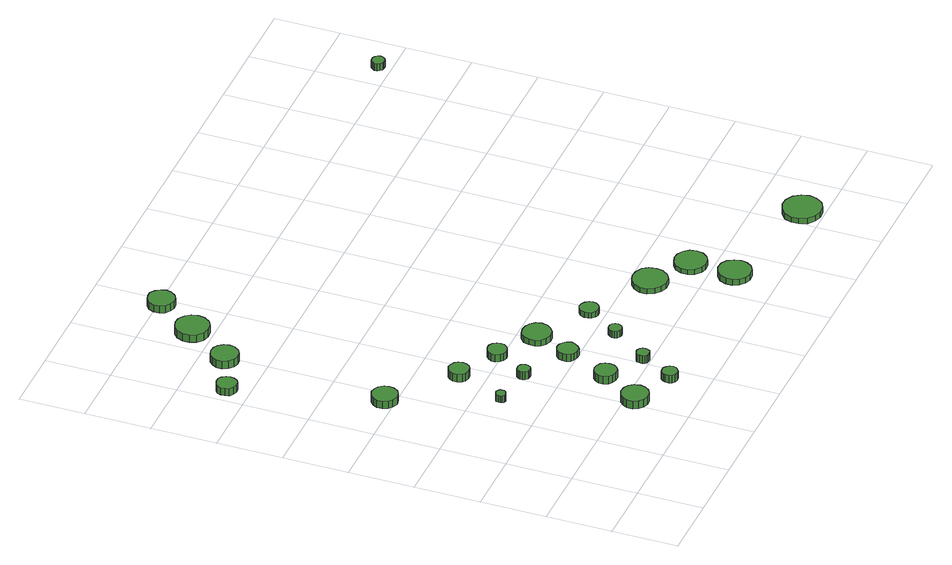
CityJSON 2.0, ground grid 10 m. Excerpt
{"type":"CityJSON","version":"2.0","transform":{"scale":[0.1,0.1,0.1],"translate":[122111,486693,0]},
"CityObjects":{
"tree1":{"type":"SolitaryVegetationObject","attributes":{"function":"something"},"geometry":[{"type":"MultiSurface","lod":"1","boundaries":[[[0,1,2,3,4,5,6,7,8,9,10,11,12,13,14]],[[15,16,17,18,19,20,21,22,23,24,25,26,27,28,29]],[[0,29,28,1]],[[1,28,27,2]],[[2,27,26,3]],[[3,26,25,4]],[[4,25,24,5]],[[5,24,23,6]],[[6,23,22,7]],[[7,22,21,8]],[[8,21,20,9]],[[9,20,19,10]],[[10,19,18,11]],[[11,18,17,12]],[[12,17,16,13]],[[13,16,15,14]],[[14,15,29,0]]]}]},
"tree2":{"type":"SolitaryVegetationObject","attributes":{"function":"something"},"geometry":[{"type":"MultiSurface","lod":"1","boundaries":[[[30,31,32,33,34,35,36,37,38,39,40,41,42,43,44]],[[45,46,47,48,49,50,51,52,53,54,55,56,57,58,59]],[[30,59,58,31]],[[31,58,57,32]],[[32,57,56,33]],[[33,56,55,34]],[[34,55,54,35]],[[35,54,53,36]],[[36,53,52,37]],[[37,52,51,38]],[[38,51,50,39]],[[39,50,49,40]],[[40,49,48,41]],[[41,48,47,42]],[[42,47,46,43]],[[43,46,45,44]],[[44,45,59,30]]]}]},
"tree3":{"type":"SolitaryVegetationObject","attributes":{"function":"something"},"geometry":[{"type":"MultiSurface","lod":"1","boundaries":[[[60,61,62,63,64,65,66,67,68,69,70,71,72,73,74]],[[75,76,77,78,79,80,81,82,83,84,85,86,87,88,89]],[[60,89,88,61]],[[61,88,87,62]],[[62,87,86,63]],[[63,86,85,64]],[[64,85,84,65]],[[65,84,83,66]],[[66,83,82,67]],[[67,82,81,68]],[[68,81,80,69]],[[69,80,79,70]],[[70,79,78,71]],[[71,78,77,72]],[[72,77,76,73]],[[73,76,75,74]],[[74,75,89,60]]]}]},
"tree4":{"type":"SolitaryVegetationObject","attributes":{"function":"something"},"geometry":[{"type":"MultiSurface","lod":"1","boundaries":[[[90,91,92,93,94,95,96,97,98,99,100,101,102,103,104]],[[105,106,107,108,109,110,111,112,113,114,115,116,117,118,119]],[[90,119,118,91]],[[91,118,117,92]],[[92,117,116,93]],[[93,116,115,94]],[[94,115,114,95]],[[95,114,113,96]],[[96,113,112,97]],[[97,112,111,98]],[[98,111,110,99]],[[99,110,109,100]],[[100,109,108,101]],[[101,108,107,102]],[[102,107,106,103]],[[103,106,105,104]],[[104,105,119,90]]]}]},
"tree5":{"type":"SolitaryVegetationObject","attributes":{"function":"something"},"geometry":[{"type":"MultiSurface","lod":"1","boundaries":[[[120,121,122,123,124,125,126,127,128,129,130,131,132,133,134]],[[135,136,137,138,139,140,141,142,143,144,145,146,147,148,149]],[[120,149,148,121]],[[121,148,147,122]],[[122,147,146,123]],[[123,146,145,124]],[[124,145,144,125]],[[125,144,143,126]],[[126,143,142,127]],[[127,142,141,128]],[[128,141,140,129]],[[129,140,139,130]],[[130,139,138,131]],[[131,138,137,132]],[[132,137,136,133]],[[133,136,135,134]],[[134,135,149,120]]]}]},
"tree6":{"type":"SolitaryVegetationObject","attributes":{"function":"something"},"geometry":[{"type":"MultiSurface","lod":"1","boundaries":[[[150,151,152,153,154,155,156,157,158,159,160,161,162,163,164]],[[165,166,167,168,169,170,171,172,173,174,175,176,177,178,179]],[[150,179,178,151]],[[151,178,177,152]],[[152,177,176,153]],[[153,176,175,154]],[[154,175,174,155]],[[155,174,173,156]],[[156,173,172,157]],[[157,172,171,158]],[[158,171,170,159]],[[159,170,169,160]],[[160,169,168,161]],[[161,168,167,162]],[[162,167,166,163]],[[163,166,165,164]],[[164,165,179,150]]]}]},
"tree7":{"type":"SolitaryVegetationObject","attributes":{"function":"something"},"geometry":[{"type":"MultiSurface","lod":"1","boundaries":[[[180,181,182,183,184,185,186,187,188,189,190,191,192,193,194]],[[195,196,197,198,199,200,201,202,203,204,205,206,207,208,209]],[[180,209,208,181]],[[181,208,207,182]],[[182,207,206,183]],[[183,206,205,184]],[[184,205,204,185]],[[185,204,203,186]],[[186,203,202,187]],[[187,202,201,188]],[[188,201,200,189]],[[189,200,199,190]],[[190,199,198,191]],[[191,198,197,192]],[[192,197,196,193]],[[193,196,195,194]],[[194,195,209,180]]]}]},
"tree8":{"type":"SolitaryVegetationObject","attributes":{"function":"something"},"geometry":[{"type":"MultiSurface","lod":"1","boundaries":[[[210,211,212,213,214,215,216,217,218,219,220,221,222,223,224]],[[225,226,227,228,229,230,231,232,233,234,235,236,237,238,239]],[[210,239,238,211]],[[211,238,237,212]],[[212,237,236,213]],[[213,236,235,214]],[[214,235,234,215]],[[215,234,233,216]],[[216,233,232,217]],[[217,232,231,218]],[[218,231,230,219]],[[219,230,229,220]],[[220,229,228,221]],[[221,228,227,222]],[[222,227,226,223]],[[223,226,225,224]],[[224,225,239,210]]]}]},
"tree9":{"type":"SolitaryVegetationObject","attributes":{"function":"something"},"geometry":[{"type":"MultiSurface","lod":"1","boundaries":[[[240,241,242,243,244,245,246,247,248,249,250,251,252,253,254]],[[255,256,257,258,259,260,261,262,263,264,265,266,267,268,269]],[[240,269,268,241]],[[241,268,267,242]],[[242,267,266,243]],[[243,266,265,244]],[[244,265,264,245]],[[245,264,263,246]],[[246,263,262,247]],[[247,262,261,248]],[[248,261,260,249]],[[249,260,259,250]],[[250,259,258,251]],[[251,258,257,252]],[[252,257,256,253]],[[253,256,255,254]],[[254,255,269,240]]]}]},
"tree10":{"type":"SolitaryVegetationObject","attributes":{"function":"something"},"geometry":[{"type":"MultiSurface","lod":"1","boundaries":[[[270,271,272,273,274,275,276,277,278,279,280,281,282,283,284]],[[285,286,287,288,289,290,291,292,293,294,295,296,297,298,299]],[[270,299,298,271]],[[271,298,297,272]],[[272,297,296,273]],[[273,296,295,274]],[[274,295,294,275]],[[275,294,293,276]],[[276,293,292,277]],[[277,292,291,278]],[[278,291,290,279]],[[279,290,289,280]],[[280,289,288,281]],[[281,288,287,282]],[[282,287,286,283]],[[283,286,285,284]],[[284,285,299,270]]]}]},
"tree11":{"type":"SolitaryVegetationObject","attributes":{"function":"something"},"geometry":[{"type":"MultiSurface","lod":"1","boundaries":[[[300,301,302,303,304,305,306,307,308,309,310,311,312,313,314]],[[315,316,317,318,319,320,321,322,323,324,325,326,327,328,329]],[[300,329,328,301]],[[301,328,327,302]],[[302,327,326,303]],[[303,326,325,304]],[[304,325,324,305]],[[305,324,323,306]],[[306,323,322,307]],[[307,322,321,308]],[[308,321,320,309]],[[309,320,319,310]],[[310,319,318,311]],[[311,318,317,312]],[[312,317,316,313]],[[313,316,315,314]],[[314,315,329,300]]]}]},
"tree12":{"type":"SolitaryVegetationObject","attributes":{"function":"something"},"geometry":[{"type":"MultiSurface","lod":"1","boundaries":[[[330,331,332,333,334,335,336,337,338,339,340,341,342,343,344]],[[345,346,347,348,349,350,351,352,353,354,355,356,357,358,359]],[[330,359,358,331]],[[331,358,357,332]],[[332,357,356,333]],[[333,356,355,334]],[[334,355,354,335]],[[335,354,353,336]],[[336,353,352,337]],[[337,352,351,338]],[[338,351,350,339]],[[339,350,349,340]],[[340,349,348,341]],[[341,348,347,342]],[[342,347,346,343]],[[343,346,345,344]],[[344,345,359,330]]]}]},
"tree13":{"type":"SolitaryVegetationObject","attributes":{"function":"something"},"geometry":[{"type":"MultiSurface","lod":"1","boundaries":[[[360,361,362,363,364,365,366,367,368,369,370,371,372,373,374]],[[375,376,377,378,379,380,381,382,383,384,385,386,387,388,389]],[[360,389,388,361]],[[361,388,387,362]],[[362,387,386,363]],[[363,386,385,364]],[[364,385,384,365]],[[365,384,383,366]],[[366,383,382,367]],[[367,382,381,368]],[[368,381,380,369]],[[369,380,379,370]],[[370,379,378,371]],[[371,378,377,372]],[[372,377,376,373]],[[373,376,375,374]],[[374,375,389,360]]]}]},
"tree14":{"type":"SolitaryVegetationObject","attributes":{"function":"something"},"geometry":[{"type":"MultiSurface","lod":"1","boundaries":[[[390,391,392,393,394,395,396,397,398,399,400,401,402,403,404]],[[405,406,407,408,409,410,411,412,413,414,415,416,417,418,419]],[[390,419,418,391]],[[391,418,417,392]],[[392,417,416,393]],[[393,416,415,394]],[[394,415,414,395]],[[395,414,413,396]],[[396,413,412,397]],[[397,412,411,398]],[[398,411,410,399]],[[399,410,409,400]],[[400,409,408,401]],[[401,408,407,402]],[[402,407,406,403]],[[403,406,405,404]],[[404,405,419,390]]]}]},
"tree15":{"type":"SolitaryVegetationObject","attributes":{"function":"something"},"geometry":[{"type":"MultiSurface","lod":"1","boundaries":[[[420,421,422,423,424,425,426,427,428,429,430,431,432,433,434]],[[435,436,437,438,439,440,441,442,443,444,445,446,447,448,449]],[[420,449,448,421]],[[421,448,447,422]],[[422,447,446,423]],[[423,446,445,424]],[[424,445,444,425]],[[425,444,443,426]],[[426,443,442,427]],[[427,442,441,428]],[[428,441,440,429]],[[429,440,439,430]],[[430,439,438,431]],[[431,438,437,432]],[[432,437,436,433]],[[433,436,435,434]],[[434,435,449,420]]]}]},
"tree16":{"type":"SolitaryVegetationObject","attributes":{"function":"something"},"geometry":[{"type":"MultiSurface","lod":"1","boundaries":[[[450,451,452,453,454,455,456,457,458,459,460,461,462,463,464]],[[465,466,467,468,469,470,471,472,473,474,475,476,477,478,479]],[[450,479,478,451]],[[451,478,477,452]],[[452,477,476,453]],[[453,476,475,454]],[[454,475,474,455]],[[455,474,473,456]],[[456,473,472,457]],[[457,472,471,458]],[[458,471,470,459]],[[459,470,469,460]],[[460,469,468,461]],[[461,468,467,462]],[[462,467,466,463]],[[463,466,465,464]],[[464,465,479,450]]]}]},
"tree17":{"type":"SolitaryVegetationObject","attributes":{"function":"something"},"geometry":[{"type":"MultiSurface","lod":"1","boundaries":[[[480,481,482,483,484,485,486,487,488,489,490,491,492,493,494]],[[495,496,497,498,499,500,501,502,503,504,505,506,507,508,509]],[[480,509,508,481]],[[481,508,507,482]],[[482,507,506,483]],[[483,506,505,484]],[[484,505,504,485]],[[485,504,503,486]],[[486,503,502,487]],[[487,502,501,488]],[[488,501,500,489]],[[489,500,499,490]],[[490,499,498,491]],[[491,498,497,492]],[[492,497,496,493]],[[493,496,495,494]],[[494,495,509,480]]]}]},
"tree18":{"type":"SolitaryVegetationObject","attributes":{"function":"something"},"geometry":[{"type":"MultiSurface","lod":"1","boundaries":[[[510,511,512,513,514,515,516,517,518,519,520,521,522,523,524]],[[525,526,527,528,529,530,531,532,533,534,535,536,537,538,539]],[[510,539,538,511]],[[511,538,537,512]],[[512,537,536,513]],[[513,536,535,514]],[[514,535,534,515]],[[515,534,533,516]],[[516,533,532,517]],[[517,532,531,518]],[[518,531,530,519]],[[519,530,529,520]],[[520,529,528,521]],[[521,528,527,522]],[[522,527,526,523]],[[523,526,525,524]],[[524,525,539,510]]]}]},
"tree19":{"type":"SolitaryVegetationObject","attributes":{"function":"something"},"geometry":[{"type":"MultiSurface","lod":"1","boundaries":[[[540,541,542,543,544,545,546,547,548,549,550,551,552,553,554]],[[555,556,557,558,559,560,561,562,563,564,565,566,567,568,569]],[[540,569,568,541]],[[541,568,567,542]],[[542,567,566,543]],[[543,566,565,544]],[[544,565,564,545]],[[545,564,563,546]],[[546,563,562,547]],[[547,562,561,548]],[[548,561,560,549]],[[549,560,559,550]],[[550,559,558,551]],[[551,558,557,552]],[[552,557,556,553]],[[553,556,555,554]],[[554,555,569,540]]]}]},
"tree20":{"type":"SolitaryVegetationObject","attributes":{"function":"something"},"geometry":[{"type":"MultiSurface","lod":"1","boundaries":[[[570,571,572,573,574,575,576,577,578,579,580,581,582,583,584]],[[585,586,587,588,589,590,591,592,593,594,595,596,597,598,599]],[[570,599,598,571]],[[571,598,597,572]],[[572,597,596,573]],[[573,596,595,574]],[[574,595,594,575]],[[575,594,593,576]],[[576,593,592,577]],[[577,592,591,578]],[[578,591,590,579]],[[579,590,589,580]],[[580,589,588,581]],[[581,588,587,582]],[[582,587,586,583]],[[583,586,585,584]],[[584,585,599,570]]]}]},
"tree21":{"type":"SolitaryVegetationObject","attributes":{"function":"something"},"geometry":[{"type":"MultiSurface","lod":"1","boundaries":[[[600,601,602,603,604,605,606,607,608,609,610,611,612,613,614]],[[615,616,617,618,619,620,621,622,623,624,625,626,627,628,629]],[[600,629,628,601]],[[601,628,627,602]],[[602,627,626,603]],[[603,626,625,604]],[[604,625,624,605]],[[605,624,623,606]],[[606,623,622,607]],[[607,622,621,608]],[[608,621,620,609]],[[609,620,619,610]],[[610,619,618,611]],[[611,618,617,612]],[[612,617,616,613]],[[613,616,615,614]],[[614,615,629,600]]]}]},
"tree22":{"type":"SolitaryVegetationObject","attributes":{"function":"something"},"geometry":[{"type":"MultiSurface","lod":"1","boundaries":[[[630,631,632,633,634,635,636,637,638,639,640,641,642,643,644]],[[645,646,647,648,649,650,651,652,653,654,655,656,657,658,659]],[[630,659,658,631]],[[631,658,657,632]],[[632,657,656,633]],[[633,656,655,634]],[[634,655,654,635]],[[635,654,653,636]],[[636,653,652,637]],[[637,652,651,638]],[[638,651,650,639]],[[639,650,649,640]],[[640,649,648,641]],[[641,648,647,642]],[[642,647,646,643]],[[643,646,645,644]],[[644,645,659,630]]]}]}
},
"vertices":[
[96,414,17],[95,421,17],[90,428,17],[83,432,17],[75,433,17],[67,430,17],[61,425,17],[58,418,17],[58,410,17],[61,402,17],[67,397,17],[75,394,17],[83,395,17],[90,399,17],[95,406,17],[95,406,5],[90,399,5],[83,395,5],[75,394,5],[67,397,5],[61,402,5],[58,410,5],[58,418,5],[61,425,5],[67,430,5],[75,433,5],[83,432,5],[90,428,5],[95,421,5],[96,414,5],
[37,632,17],[36,638,17],[32,644,17],[27,647,17],[20,647,17],[14,645,17],[9,641,17],[7,635,17],[7,629,17],[9,623,17],[14,619,17],[20,617,17],[27,617,17],[32,620,17],[36,626,17],[36,626,5],[32,620,5],[27,617,5],[20,617,5],[14,619,5],[9,623,5],[7,629,5],[7,635,5],[9,641,5],[14,645,5],[20,647,5],[27,647,5],[32,644,5],[36,638,5],[37,632,5],
[147,262,16],[147,265,16],[145,267,16],[142,269,16],[139,269,16],[136,268,16],[134,266,16],[133,263,16],[133,260,16],[134,257,16],[136,255,16],[139,254,16],[142,255,16],[145,256,16],[147,259,16],[147,259,4],[145,256,4],[142,255,4],[139,254,4],[136,255,4],[134,257,4],[133,260,4],[133,263,4],[134,266,4],[136,268,4],[139,269,4],[142,269,4],[145,267,4],[147,265,4],[147,262,4],
[229,84,16],[227,93,16],[222,100,16],[215,104,16],[206,105,16],[198,102,16],[192,96,16],[188,89,16],[188,80,16],[192,72,16],[198,67,16],[206,64,16],[215,65,16],[222,69,16],[227,76,16],[227,76,3],[222,69,3],[215,65,3],[206,64,3],[198,67,3],[192,72,3],[188,80,3],[188,89,3],[192,96,3],[198,102,3],[206,105,3],[215,104,3],[222,100,3],[227,93,3],[229,84,3],
[193,339,14],[191,346,14],[188,351,14],[182,354,14],[176,355,14],[169,353,14],[165,349,14],[162,343,14],[162,336,14],[165,330,14],[169,326,14],[176,324,14],[182,325,14],[188,328,14],[191,333,14],[191,333,1],[188,328,1],[182,325,1],[176,324,1],[169,326,1],[165,330,1],[162,336,1],[162,343,1],[165,349,1],[169,353,1],[176,355,1],[182,354,1],[188,351,1],[191,346,1],[193,339,1],
[219,254,15],[218,258,15],[216,261,15],[212,263,15],[208,263,15],[204,262,15],[201,259,15],[200,256,15],[200,252,15],[201,248,15],[204,245,15],[208,244,15],[212,244,15],[216,246,15],[218,250,15],[218,250,2],[216,246,2],[212,244,2],[208,244,2],[204,245,2],[201,248,2],[200,252,2],[200,256,2],[201,259,2],[204,262,2],[208,263,2],[212,263,2],[216,261,2],[218,258,2],[219,254,2],
[108,661,18],[106,669,18],[101,676,18],[94,680,18],[85,681,18],[77,678,18],[71,672,18],[67,665,18],[67,656,18],[71,649,18],[77,643,18],[85,640,18],[94,641,18],[101,645,18],[106,652,18],[106,652,5],[101,645,5],[94,641,5],[85,640,5],[77,643,5],[71,649,5],[67,656,5],[67,665,5],[71,672,5],[77,678,5],[85,681,5],[94,680,5],[101,676,5],[106,669,5],[108,661,5],
[264,144,15],[263,151,15],[259,157,15],[253,160,15],[246,161,15],[239,159,15],[234,154,15],[231,148,15],[231,141,15],[234,134,15],[239,130,15],[246,128,15],[253,128,15],[259,132,15],[263,137,15],[263,137,2],[259,132,2],[253,128,2],[246,128,2],[239,130,2],[234,134,2],[231,141,2],[231,148,2],[234,154,2],[239,159,2],[246,161,2],[253,160,2],[259,157,2],[263,151,2],[264,144,2],
[290,58,15],[289,63,15],[286,67,15],[282,70,15],[277,70,15],[272,69,15],[269,65,15],[267,61,15],[267,56,15],[269,51,15],[272,48,15],[277,47,15],[282,47,15],[286,50,15],[289,54,15],[289,54,2],[286,50,2],[282,47,2],[277,47,2],[272,48,2],[269,51,2],[267,56,2],[267,61,2],[269,65,2],[272,69,2],[277,70,2],[282,70,2],[286,67,2],[289,63,2],[290,58,2],
[257,307,13],[256,313,13],[252,318,13],[247,321,13],[241,321,13],[235,319,13],[231,315,13],[228,310,13],[228,304,13],[231,298,13],[235,294,13],[241,292,13],[247,293,13],[252,296,13],[256,301,13],[256,301,1],[252,296,1],[247,293,1],[241,292,1],[235,294,1],[231,298,1],[228,304,1],[228,310,1],[231,315,1],[235,319,1],[241,321,1],[247,321,1],[252,318,1],[256,313,1],[257,307,1],
[317,110,15],[316,114,15],[314,118,15],[310,120,15],[306,120,15],[302,119,15],[299,116,15],[298,113,15],[298,108,15],[299,105,15],[302,102,15],[306,101,15],[310,101,15],[314,103,15],[316,107,15],[316,107,2],[314,103,2],[310,101,2],[306,101,2],[302,102,2],[299,105,2],[298,108,2],[298,113,2],[299,116,2],[302,119,2],[306,120,2],[310,120,2],[314,118,2],[316,114,2],[317,110,2],
[296,214,13],[294,221,13],[290,226,13],[285,229,13],[278,230,13],[272,228,13],[267,223,13],[265,217,13],[265,211,13],[267,205,13],[272,201,13],[278,199,13],[285,199,13],[290,203,13],[294,208,13],[294,208,1],[290,203,1],[285,199,1],[278,199,1],[272,201,1],[267,205,1],[265,211,1],[265,217,1],[267,223,1],[272,228,1],[278,230,1],[285,229,1],[290,226,1],[294,221,1],[296,214,1],
[157,727,20],[155,737,20],[149,745,20],[140,751,20],[130,752,20],[120,749,20],[112,742,20],[108,732,20],[108,722,20],[112,712,20],[120,705,20],[130,702,20],[140,703,20],[149,708,20],[155,717,20],[155,717,7],[149,708,7],[140,703,7],[130,702,7],[120,705,7],[112,712,7],[108,722,7],[108,732,7],[112,742,7],[120,749,7],[130,752,7],[140,751,7],[149,745,7],[155,737,7],[157,727,7],
[327,271,11],[325,280,11],[319,287,11],[312,291,11],[303,292,11],[294,290,11],[287,284,11],[284,275,11],[284,266,11],[287,258,11],[294,252,11],[303,249,11],[312,250,11],[319,255,11],[325,262,11],[325,262,1],[319,255,1],[312,250,1],[303,249,1],[294,252,1],[287,258,1],[284,266,1],[284,275,1],[287,284,1],[294,290,1],[303,292,1],[312,291,1],[319,287,1],[325,280,1],[327,271,1],
[363,170,12],[362,174,12],[360,178,12],[356,180,12],[352,180,12],[348,179,12],[345,176,12],[343,172,12],[343,168,12],[345,164,12],[348,162,12],[352,160,12],[356,161,12],[360,163,12],[362,166,12],[362,166,1],[360,163,1],[356,161,1],[352,160,1],[348,162,1],[345,164,1],[343,168,1],[343,172,1],[345,176,1],[348,179,1],[352,180,1],[356,180,1],[360,178,1],[362,174,1],[363,170,1],
[197,791,21],[195,799,21],[190,806,21],[183,811,21],[175,811,21],[167,809,21],[160,803,21],[157,795,21],[157,787,21],[160,779,21],[167,774,21],[175,771,21],[183,772,21],[190,776,21],[195,783,21],[195,783,9],[190,776,9],[183,772,9],[175,771,9],[167,774,9],[160,779,9],[157,787,9],[157,795,9],[160,803,9],[167,809,9],[175,811,9],[183,811,9],[190,806,9],[195,799,9],[197,791,9],
[403,223,10],[402,229,10],[398,234,10],[393,237,10],[387,238,10],[382,236,10],[377,232,10],[375,226,10],[375,220,10],[377,215,10],[382,211,10],[387,209,10],[393,210,10],[398,213,10],[402,218,10],[402,218,1],[398,213,1],[393,210,1],[387,209,1],[382,211,1],[377,215,1],[375,220,1],[375,226,1],[377,232,1],[382,236,1],[387,238,1],[393,237,1],[398,234,1],[402,229,1],[403,223,1],
[512,169,10],[510,180,10],[504,189,10],[494,194,10],[483,195,10],[473,192,10],[465,185,10],[460,175,10],[460,164,10],[465,154,10],[473,147,10],[483,143,10],[494,144,10],[504,150,10],[510,159,10],[510,159,1],[504,150,1],[494,144,1],[483,143,1],[473,147,1],[465,154,1],[460,164,1],[460,175,1],[465,185,1],[473,192,1],[483,195,1],[494,194,1],[504,189,1],[510,180,1],[512,169,1],
[572,64,11],[570,74,11],[564,83,11],[556,88,11],[545,89,11],[536,86,11],[528,79,11],[524,69,11],[524,59,11],[528,50,11],[536,43,11],[545,40,11],[556,41,11],[564,46,11],[570,54,11],[570,54,1],[564,46,1],[556,41,1],[545,40,1],[536,43,1],[528,50,1],[524,59,1],[524,69,1],[528,79,1],[536,86,1],[545,89,1],[556,88,1],[564,83,1],[570,74,1],[572,64,1],
[574,132,9],[572,142,9],[566,150,9],[557,155,9],[547,156,9],[538,153,9],[530,147,9],[526,137,9],[526,127,9],[530,118,9],[538,111,9],[547,108,9],[557,109,9],[566,114,9],[572,122,9],[572,122,1],[566,114,1],[557,109,1],[547,108,1],[538,111,1],[530,118,1],[526,127,1],[526,137,1],[530,147,1],[538,153,1],[547,156,1],[557,155,1],[566,150,1],[572,142,1],[574,132,1],
[758,32,9],[755,44,9],[748,54,9],[737,60,9],[725,61,9],[714,57,9],[704,49,9],[700,38,9],[700,26,9],[704,15,9],[714,7,9],[725,3,9],[737,4,9],[748,10,9],[755,20,9],[755,20,0],[748,10,0],[737,4,0],[725,3,0],[714,7,0],[704,15,0],[700,26,0],[700,38,0],[704,49,0],[714,57,0],[725,61,0],[737,60,0],[748,54,0],[755,44,0],[758,32,0],
[839,715,23],[838,719,23],[835,722,23],[832,724,23],[828,724,23],[824,723,23],[821,720,23],[819,717,23],[819,712,23],[821,709,23],[824,706,23],[828,705,23],[832,705,23],[835,707,23],[838,711,23],[838,711,11],[835,707,11],[832,705,11],[828,705,11],[824,706,11],[821,709,11],[819,712,11],[819,717,11],[821,720,11],[824,723,11],[828,724,11],[832,724,11],[835,722,11],[838,719,11],[839,715,11]
]}
